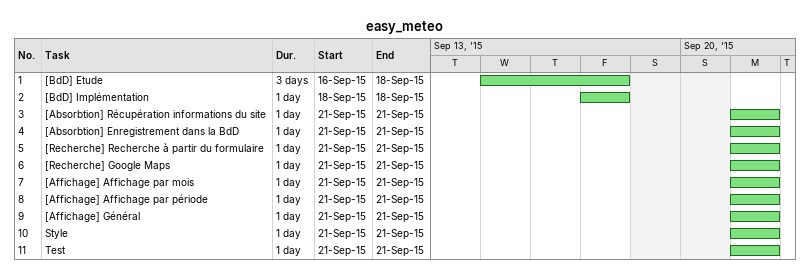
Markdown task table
easy_meteo

| ID | Task | Duration | Start | Finish |
|---|---|---|---|---|
| 1 | [BdD] Etude | 3d | 2015-09-16 | 2015-09-18 |
| 2 | [BdD] Implémentation | 1d | 2015-09-18 | 2015-09-18 |
| 3 | [Absorbtion] Récupération informations du site | 1d | 2015-09-21 | 2015-09-21 |
| 4 | [Absorbtion] Enregistrement dans la BdD | 1d | 2015-09-21 | 2015-09-21 |
| 5 | [Recherche] Recherche à partir du formulaire | 1d | 2015-09-21 | 2015-09-21 |
| 6 | [Recherche] Google Maps | 1d | 2015-09-21 | 2015-09-21 |
| 7 | [Affichage] Affichage par mois | 1d | 2015-09-21 | 2015-09-21 |
| 8 | [Affichage] Affichage par période | 1d | 2015-09-21 | 2015-09-21 |
| 9 | [Affichage] Général | 1d | 2015-09-21 | 2015-09-21 |
| 10 | Style | 1d | 2015-09-21 | 2015-09-21 |
| 11 | Test | 1d | 2015-09-21 | 2015-09-21 |
